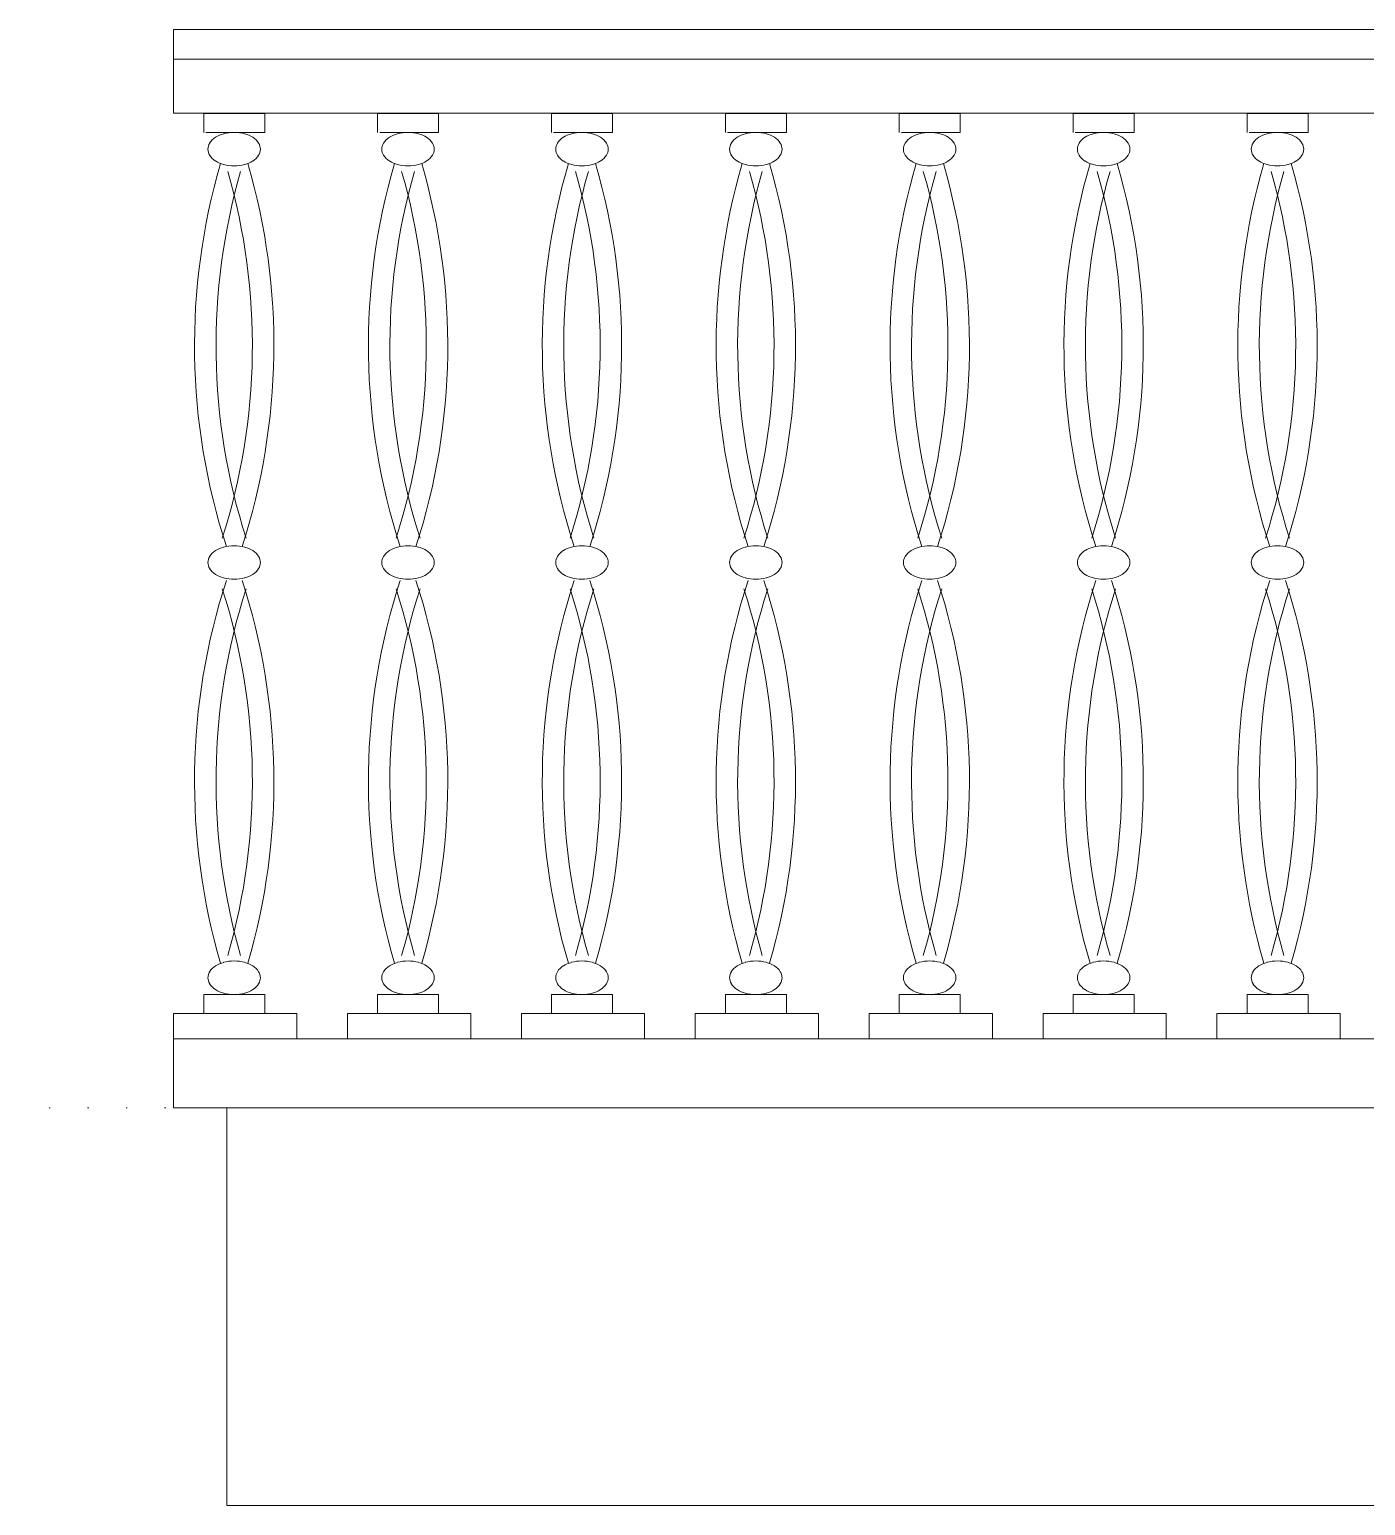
# Model space of a CAD drawing. Extents: x 775040 to 808375, y 4159409 to 4163651.
# Drawn here: x 791490.8 to 791598.3, y 4162346.6 to 4162465.4 of the extents above; entities that cross this region are included whole.
import ezdxf

# ---------------------------------------------------------------- set-up
doc = ezdxf.new("R2010")
doc.units = 0
doc.header["$MEASUREMENT"] = 0
doc.linetypes.add('ACAD_ISO07W100', pattern=[3, 0, -3])
for name, color, linetype, lineweight in [('Z_g2', 2, 'Continuous', 9), ('Z_g4', 4, 'Continuous', 15), ('Z_izdot', 42, 'ACAD_ISO07W100', 9)]:
    doc.layers.add(name, color=color, linetype=linetype, lineweight=lineweight)

msp = doc.modelspace()

# ---------------------------------------------------------------- linework, layer by layer
at = {"layer": 'Z_g2'}
for p, q in [((791504.79, 4162457.07, 0), (791504.79, 4162458.6, 0)), ((791509.7, 4162458.6, 0), (791504.79, 4162458.6, 0)), ((791509.7, 4162458.6, 0), (791509.7, 4162457.07, 0)), ((791518.79, 4162457.07, 0), (791518.79, 4162458.6, 0)), ((791523.7, 4162458.6, 0), (791518.79, 4162458.6, 0)), ((791523.7, 4162458.6, 0), (791523.7, 4162457.07, 0)), ((791532.79, 4162457.07, 0), (791532.79, 4162458.6, 0)), ((791537.7, 4162458.6, 0), (791532.79, 4162458.6, 0)), ((791537.7, 4162458.6, 0), (791537.7, 4162457.07, 0)), ((791546.79, 4162457.07, 0), (791546.79, 4162458.6, 0)), ((791551.7, 4162458.6, 0), (791546.79, 4162458.6, 0)), ((791551.7, 4162458.6, 0), (791551.7, 4162457.07, 0)), ((791560.79, 4162457.07, 0), (791560.79, 4162458.6, 0)), ((791565.7, 4162458.6, 0), (791560.79, 4162458.6, 0)), ((791565.7, 4162458.6, 0), (791565.7, 4162457.07, 0)), ((791574.79, 4162457.07, 0), (791574.79, 4162458.6, 0)), ((791579.7, 4162458.6, 0), (791574.79, 4162458.6, 0)), ((791579.7, 4162458.6, 0), (791579.7, 4162457.07, 0)), ((791588.79, 4162457.07, 0), (791588.79, 4162458.6, 0)), ((791593.7, 4162458.6, 0), (791588.79, 4162458.6, 0)), ((791593.7, 4162458.6, 0), (791593.7, 4162457.07, 0)), ((791509.7, 4162457.07, 0), (791504.96, 4162457.07, 0)), ((791523.7, 4162457.07, 0), (791518.96, 4162457.07, 0)), ((791537.7, 4162457.07, 0), (791532.96, 4162457.07, 0)), ((791551.7, 4162457.07, 0), (791546.96, 4162457.07, 0)), ((791565.7, 4162457.07, 0), (791560.96, 4162457.07, 0)), ((791579.7, 4162457.07, 0), (791574.96, 4162457.07, 0)), ((791593.7, 4162457.07, 0), (791588.96, 4162457.07, 0)), ((791504.79, 4162387.7, 0), (791504.79, 4162386.17, 0)), ((791509.7, 4162387.7, 0), (791504.79, 4162387.7, 0)), ((791509.7, 4162386.17, 0), (791509.7, 4162387.7, 0)), ((791518.79, 4162387.7, 0), (791518.79, 4162386.17, 0)), ((791523.7, 4162387.7, 0), (791518.79, 4162387.7, 0)), ((791523.7, 4162386.17, 0), (791523.7, 4162387.7, 0)), ((791532.79, 4162387.7, 0), (791532.79, 4162386.17, 0)), ((791537.7, 4162387.7, 0), (791532.79, 4162387.7, 0)), ((791537.7, 4162386.17, 0), (791537.7, 4162387.7, 0)), ((791546.79, 4162387.7, 0), (791546.79, 4162386.17, 0)), ((791551.7, 4162387.7, 0), (791546.79, 4162387.7, 0)), ((791551.7, 4162386.17, 0), (791551.7, 4162387.7, 0)), ((791560.79, 4162387.7, 0), (791560.79, 4162386.17, 0)), ((791565.7, 4162387.7, 0), (791560.79, 4162387.7, 0)), ((791565.7, 4162386.17, 0), (791565.7, 4162387.7, 0)), ((791574.79, 4162387.7, 0), (791574.79, 4162386.17, 0)), ((791579.7, 4162387.7, 0), (791574.79, 4162387.7, 0)), ((791579.7, 4162386.17, 0), (791579.7, 4162387.7, 0)), ((791588.79, 4162387.7, 0), (791588.79, 4162386.17, 0)), ((791593.7, 4162387.7, 0), (791588.79, 4162387.7, 0)), ((791593.7, 4162386.17, 0), (791593.7, 4162387.7, 0)), ((791502.37, 4162386.17, 0), (791502.37, 4162384.12, 0)), ((791512.29, 4162386.17, 0), (791502.37, 4162386.17, 0)), ((791512.29, 4162384.12, 0), (791512.29, 4162386.17, 0)), ((791516.37, 4162386.17, 0), (791516.37, 4162384.12, 0)), ((791526.29, 4162386.17, 0), (791516.37, 4162386.17, 0)), ((791526.29, 4162384.12, 0), (791526.29, 4162386.17, 0)), ((791530.37, 4162386.17, 0), (791530.37, 4162384.12, 0)), ((791540.29, 4162386.17, 0), (791530.37, 4162386.17, 0)), ((791540.29, 4162384.12, 0), (791540.29, 4162386.17, 0)), ((791544.37, 4162386.17, 0), (791544.37, 4162384.12, 0)), ((791554.29, 4162386.17, 0), (791544.37, 4162386.17, 0)), ((791554.29, 4162384.12, 0), (791554.29, 4162386.17, 0)), ((791558.37, 4162386.17, 0), (791558.37, 4162384.12, 0)), ((791568.29, 4162386.17, 0), (791558.37, 4162386.17, 0)), ((791568.29, 4162384.12, 0), (791568.29, 4162386.17, 0)), ((791572.37, 4162386.17, 0), (791572.37, 4162384.12, 0)), ((791582.29, 4162386.17, 0), (791572.37, 4162386.17, 0)), ((791582.29, 4162384.12, 0), (791582.29, 4162386.17, 0)), ((791586.37, 4162386.17, 0), (791586.37, 4162384.12, 0)), ((791596.29, 4162386.17, 0), (791586.37, 4162386.17, 0)), ((791596.29, 4162384.12, 0), (791596.29, 4162386.17, 0)), ((791512.29, 4162384.12, 0), (791502.37, 4162384.12, 0)), ((791526.29, 4162384.12, 0), (791516.37, 4162384.12, 0)), ((791540.29, 4162384.12, 0), (791530.37, 4162384.12, 0)), ((791554.29, 4162384.12, 0), (791544.37, 4162384.12, 0)), ((791568.29, 4162384.12, 0), (791558.37, 4162384.12, 0)), ((791582.29, 4162384.12, 0), (791572.37, 4162384.12, 0)), ((791596.29, 4162384.12, 0), (791586.37, 4162384.12, 0))]:
    msp.add_line(p, q, dxfattribs=at)
for centre, radius, start, end in [((791507.24, 4162453.78, 0), 3.29, 90, 104.8455), ((791507.24, 4162453.78, 0), 3.29, 75.1545, 90), ((791521.24, 4162453.78, 0), 3.29, 90, 104.8455), ((791521.24, 4162453.78, 0), 3.29, 75.1545, 90), ((791535.24, 4162453.78, 0), 3.29, 90, 104.8455), ((791535.24, 4162453.78, 0), 3.29, 75.1545, 90), ((791549.24, 4162453.78, 0), 3.29, 90, 104.8455), ((791549.24, 4162453.78, 0), 3.29, 75.1545, 90), ((791563.24, 4162453.78, 0), 3.29, 90, 104.8455), ((791563.24, 4162453.78, 0), 3.29, 75.1545, 90), ((791577.24, 4162453.78, 0), 3.29, 90, 104.8455), ((791577.24, 4162453.78, 0), 3.29, 75.1545, 90), ((791591.24, 4162453.78, 0), 3.29, 90, 104.8455), ((791591.24, 4162453.78, 0), 3.29, 75.1545, 90), ((791506.02, 4162455.72, 0), 0.888, 147.0853, 180), ((791506.6, 4162455.34, 0), 1.59, 122.6158, 147.0853), ((791506.99, 4162454.74, 0), 2.3, 104.8455, 122.6158), ((791507.5, 4162454.74, 0), 2.3, 57.3842, 75.1545), ((791507.88, 4162455.34, 0), 1.59, 32.9147, 57.3842), ((791508.47, 4162455.72, 0), 0.888, 0, 32.9147), ((791520.02, 4162455.72, 0), 0.888, 147.0853, 180), ((791520.6, 4162455.34, 0), 1.59, 122.6158, 147.0853), ((791520.99, 4162454.74, 0), 2.3, 104.8455, 122.6158), ((791521.5, 4162454.74, 0), 2.3, 57.3842, 75.1545), ((791521.88, 4162455.34, 0), 1.59, 32.9147, 57.3842), ((791522.47, 4162455.72, 0), 0.888, 0, 32.9147), ((791534.02, 4162455.72, 0), 0.888, 147.0853, 180), ((791534.6, 4162455.34, 0), 1.59, 122.6158, 147.0853), ((791534.99, 4162454.74, 0), 2.3, 104.8455, 122.6158), ((791535.5, 4162454.74, 0), 2.3, 57.3842, 75.1545), ((791535.88, 4162455.34, 0), 1.59, 32.9147, 57.3842), ((791536.47, 4162455.72, 0), 0.888, 0, 32.9147), ((791548.02, 4162455.72, 0), 0.888, 147.0853, 180), ((791548.6, 4162455.34, 0), 1.59, 122.6158, 147.0853), ((791548.99, 4162454.74, 0), 2.3, 104.8455, 122.6158), ((791549.5, 4162454.74, 0), 2.3, 57.3842, 75.1545), ((791549.88, 4162455.34, 0), 1.59, 32.9147, 57.3842), ((791550.47, 4162455.72, 0), 0.888, 0, 32.9147), ((791562.02, 4162455.72, 0), 0.888, 147.0853, 180), ((791562.6, 4162455.34, 0), 1.59, 122.6158, 147.0853), ((791562.99, 4162454.74, 0), 2.3, 104.8455, 122.6158), ((791563.5, 4162454.74, 0), 2.3, 57.3842, 75.1545), ((791563.88, 4162455.34, 0), 1.59, 32.9147, 57.3842), ((791564.47, 4162455.72, 0), 0.888, 0, 32.9147), ((791576.02, 4162455.72, 0), 0.888, 147.0853, 180), ((791576.6, 4162455.34, 0), 1.59, 122.6158, 147.0853), ((791576.99, 4162454.74, 0), 2.3, 104.8455, 122.6158), ((791577.5, 4162454.74, 0), 2.3, 57.3842, 75.1545), ((791577.88, 4162455.34, 0), 1.59, 32.9147, 57.3842), ((791578.47, 4162455.72, 0), 0.888, 0, 32.9147), ((791590.02, 4162455.72, 0), 0.888, 147.0853, 180), ((791590.6, 4162455.34, 0), 1.59, 122.6158, 147.0853), ((791590.99, 4162454.74, 0), 2.3, 104.8455, 122.6158), ((791591.5, 4162454.74, 0), 2.3, 57.3842, 75.1545), ((791591.88, 4162455.34, 0), 1.59, 32.9147, 57.3842), ((791592.47, 4162455.72, 0), 0.888, 0, 32.9147), ((791506.02, 4162455.72, 0), 0.888, 180, 212.9147), ((791506.6, 4162456.1, 0), 1.59, 212.9147, 237.3842), ((791506.99, 4162456.71, 0), 2.3, 237.3842, 255.1545), ((791507.5, 4162456.71, 0), 2.3, 284.8455, 302.6158), ((791507.88, 4162456.1, 0), 1.59, 302.6158, 327.0853), ((791508.47, 4162455.72, 0), 0.888, 327.0853, 0), ((791520.02, 4162455.72, 0), 0.888, 180, 212.9147), ((791520.6, 4162456.1, 0), 1.59, 212.9147, 237.3842), ((791520.99, 4162456.71, 0), 2.3, 237.3842, 255.1545), ((791521.5, 4162456.71, 0), 2.3, 284.8455, 302.6158), ((791521.88, 4162456.1, 0), 1.59, 302.6158, 327.0853), ((791522.47, 4162455.72, 0), 0.888, 327.0853, 0), ((791534.02, 4162455.72, 0), 0.888, 180, 212.9147), ((791534.6, 4162456.1, 0), 1.59, 212.9147, 237.3842), ((791534.99, 4162456.71, 0), 2.3, 237.3842, 255.1545), ((791535.5, 4162456.71, 0), 2.3, 284.8455, 302.6158), ((791535.88, 4162456.1, 0), 1.59, 302.6158, 327.0853), ((791536.47, 4162455.72, 0), 0.888, 327.0853, 0), ((791548.02, 4162455.72, 0), 0.888, 180, 212.9147), ((791548.6, 4162456.1, 0), 1.59, 212.9147, 237.3842), ((791548.99, 4162456.71, 0), 2.3, 237.3842, 255.1545), ((791549.5, 4162456.71, 0), 2.3, 284.8455, 302.6158), ((791549.88, 4162456.1, 0), 1.59, 302.6158, 327.0853), ((791550.47, 4162455.72, 0), 0.888, 327.0853, 0), ((791562.02, 4162455.72, 0), 0.888, 180, 212.9147), ((791562.6, 4162456.1, 0), 1.59, 212.9147, 237.3842), ((791562.99, 4162456.71, 0), 2.3, 237.3842, 255.1545), ((791563.5, 4162456.71, 0), 2.3, 284.8455, 302.6158), ((791563.88, 4162456.1, 0), 1.59, 302.6158, 327.0853), ((791564.47, 4162455.72, 0), 0.888, 327.0853, 0), ((791576.02, 4162455.72, 0), 0.888, 180, 212.9147), ((791576.6, 4162456.1, 0), 1.59, 212.9147, 237.3842), ((791576.99, 4162456.71, 0), 2.3, 237.3842, 255.1545), ((791577.5, 4162456.71, 0), 2.3, 284.8455, 302.6158), ((791577.88, 4162456.1, 0), 1.59, 302.6158, 327.0853), ((791578.47, 4162455.72, 0), 0.888, 327.0853, 0), ((791590.02, 4162455.72, 0), 0.888, 180, 212.9147), ((791590.6, 4162456.1, 0), 1.59, 212.9147, 237.3842), ((791590.99, 4162456.71, 0), 2.3, 237.3842, 255.1545), ((791591.5, 4162456.71, 0), 2.3, 284.8455, 302.6158), ((791591.88, 4162456.1, 0), 1.59, 302.6158, 327.0853), ((791592.47, 4162455.72, 0), 0.888, 327.0853, 0), ((791556.22, 4162439.91, 0), 52.17, 163.691, 198.0441), ((791556.37, 4162439.91, 0), 50.59, 163.8991, 197.8136), ((791458.12, 4162439.91, 0), 50.59, 342.1864, 16.1009), ((791507.24, 4162457.66, 0), 3.29, 255.1545, 270), ((791507.24, 4162457.66, 0), 3.29, 270, 284.8455), ((791458.27, 4162439.91, 0), 52.17, 341.9559, 16.309), ((791570.22, 4162439.91, 0), 52.17, 163.691, 198.0441), ((791570.37, 4162439.91, 0), 50.59, 163.8991, 197.8136), ((791472.12, 4162439.91, 0), 50.59, 342.1864, 16.1009), ((791521.24, 4162457.66, 0), 3.29, 255.1545, 270), ((791521.24, 4162457.66, 0), 3.29, 270, 284.8455), ((791472.27, 4162439.91, 0), 52.17, 341.9559, 16.309), ((791584.22, 4162439.91, 0), 52.17, 163.691, 198.0441), ((791584.37, 4162439.91, 0), 50.59, 163.8991, 197.8136), ((791486.12, 4162439.91, 0), 50.59, 342.1864, 16.1009), ((791535.24, 4162457.66, 0), 3.29, 255.1545, 270), ((791535.24, 4162457.66, 0), 3.29, 270, 284.8455), ((791486.27, 4162439.91, 0), 52.17, 341.9559, 16.309), ((791598.22, 4162439.91, 0), 52.17, 163.691, 198.0441), ((791598.37, 4162439.91, 0), 50.59, 163.8991, 197.8136), ((791500.12, 4162439.91, 0), 50.59, 342.1864, 16.1009), ((791549.24, 4162457.66, 0), 3.29, 255.1545, 270), ((791549.24, 4162457.66, 0), 3.29, 270, 284.8455), ((791500.27, 4162439.91, 0), 52.17, 341.9559, 16.309), ((791612.22, 4162439.91, 0), 52.17, 163.691, 198.0441), ((791612.37, 4162439.91, 0), 50.59, 163.8991, 197.8136), ((791514.12, 4162439.91, 0), 50.59, 342.1864, 16.1009), ((791563.24, 4162457.66, 0), 3.29, 255.1545, 270), ((791563.24, 4162457.66, 0), 3.29, 270, 284.8455), ((791514.27, 4162439.91, 0), 52.17, 341.9559, 16.309), ((791626.22, 4162439.91, 0), 52.17, 163.691, 198.0441), ((791626.37, 4162439.91, 0), 50.59, 163.8991, 197.8136), ((791528.12, 4162439.91, 0), 50.59, 342.1864, 16.1009), ((791577.24, 4162457.66, 0), 3.29, 255.1545, 270), ((791577.24, 4162457.66, 0), 3.29, 270, 284.8455), ((791528.27, 4162439.91, 0), 52.17, 341.9559, 16.309), ((791640.22, 4162439.91, 0), 52.17, 163.691, 198.0441), ((791640.37, 4162439.91, 0), 50.59, 163.8991, 197.8136), ((791542.12, 4162439.91, 0), 50.59, 342.1864, 16.1009), ((791591.24, 4162457.66, 0), 3.29, 255.1545, 270), ((791591.24, 4162457.66, 0), 3.29, 270, 284.8455), ((791542.27, 4162439.91, 0), 52.17, 341.9559, 16.309), ((791507.24, 4162420.52, 0), 3.29, 90, 104.8455), ((791507.24, 4162420.52, 0), 3.29, 75.1545, 90), ((791521.24, 4162420.52, 0), 3.29, 90, 104.8455), ((791521.24, 4162420.52, 0), 3.29, 75.1545, 90), ((791535.24, 4162420.52, 0), 3.29, 90, 104.8455), ((791535.24, 4162420.52, 0), 3.29, 75.1545, 90), ((791549.24, 4162420.52, 0), 3.29, 90, 104.8455), ((791549.24, 4162420.52, 0), 3.29, 75.1545, 90), ((791563.24, 4162420.52, 0), 3.29, 90, 104.8455), ((791563.24, 4162420.52, 0), 3.29, 75.1545, 90), ((791577.24, 4162420.52, 0), 3.29, 90, 104.8455), ((791577.24, 4162420.52, 0), 3.29, 75.1545, 90), ((791591.24, 4162420.52, 0), 3.29, 90, 104.8455), ((791591.24, 4162420.52, 0), 3.29, 75.1545, 90), ((791506.02, 4162422.46, 0), 0.888, 147.0853, 180), ((791506.6, 4162422.08, 0), 1.59, 122.6158, 147.0853), ((791506.99, 4162421.48, 0), 2.3, 104.8455, 122.6158), ((791507.5, 4162421.48, 0), 2.3, 57.3842, 75.1545), ((791507.88, 4162422.08, 0), 1.59, 32.9147, 57.3842), ((791508.47, 4162422.46, 0), 0.888, 0, 32.9147), ((791520.02, 4162422.46, 0), 0.888, 147.0853, 180), ((791520.6, 4162422.08, 0), 1.59, 122.6158, 147.0853), ((791520.99, 4162421.48, 0), 2.3, 104.8455, 122.6158), ((791521.5, 4162421.48, 0), 2.3, 57.3842, 75.1545), ((791521.88, 4162422.08, 0), 1.59, 32.9147, 57.3842), ((791522.47, 4162422.46, 0), 0.888, 0, 32.9147), ((791534.02, 4162422.46, 0), 0.888, 147.0853, 180), ((791534.6, 4162422.08, 0), 1.59, 122.6158, 147.0853), ((791534.99, 4162421.48, 0), 2.3, 104.8455, 122.6158), ((791535.5, 4162421.48, 0), 2.3, 57.3842, 75.1545), ((791535.88, 4162422.08, 0), 1.59, 32.9147, 57.3842), ((791536.47, 4162422.46, 0), 0.888, 0, 32.9147), ((791548.02, 4162422.46, 0), 0.888, 147.0853, 180), ((791548.6, 4162422.08, 0), 1.59, 122.6158, 147.0853), ((791548.99, 4162421.48, 0), 2.3, 104.8455, 122.6158), ((791549.5, 4162421.48, 0), 2.3, 57.3842, 75.1545), ((791549.88, 4162422.08, 0), 1.59, 32.9147, 57.3842), ((791550.47, 4162422.46, 0), 0.888, 0, 32.9147), ((791562.02, 4162422.46, 0), 0.888, 147.0853, 180), ((791562.6, 4162422.08, 0), 1.59, 122.6158, 147.0853), ((791562.99, 4162421.48, 0), 2.3, 104.8455, 122.6158), ((791563.5, 4162421.48, 0), 2.3, 57.3842, 75.1545), ((791563.88, 4162422.08, 0), 1.59, 32.9147, 57.3842), ((791564.47, 4162422.46, 0), 0.888, 0, 32.9147), ((791576.02, 4162422.46, 0), 0.888, 147.0853, 180), ((791576.6, 4162422.08, 0), 1.59, 122.6158, 147.0853), ((791576.99, 4162421.48, 0), 2.3, 104.8455, 122.6158), ((791577.5, 4162421.48, 0), 2.3, 57.3842, 75.1545), ((791577.88, 4162422.08, 0), 1.59, 32.9147, 57.3842), ((791578.47, 4162422.46, 0), 0.888, 0, 32.9147), ((791590.02, 4162422.46, 0), 0.888, 147.0853, 180), ((791590.6, 4162422.08, 0), 1.59, 122.6158, 147.0853), ((791590.99, 4162421.48, 0), 2.3, 104.8455, 122.6158), ((791591.5, 4162421.48, 0), 2.3, 57.3842, 75.1545), ((791591.88, 4162422.08, 0), 1.59, 32.9147, 57.3842), ((791592.47, 4162422.46, 0), 0.888, 0, 32.9147), ((791506.02, 4162422.46, 0), 0.888, 180, 212.9147), ((791506.6, 4162422.84, 0), 1.59, 212.9147, 237.3842), ((791506.99, 4162423.44, 0), 2.3, 237.3842, 255.1545), ((791507.5, 4162423.44, 0), 2.3, 284.8455, 302.6158), ((791507.88, 4162422.84, 0), 1.59, 302.6158, 327.0853), ((791508.47, 4162422.46, 0), 0.888, 327.0853, 0), ((791520.02, 4162422.46, 0), 0.888, 180, 212.9147), ((791520.6, 4162422.84, 0), 1.59, 212.9147, 237.3842), ((791520.99, 4162423.44, 0), 2.3, 237.3842, 255.1545), ((791521.5, 4162423.44, 0), 2.3, 284.8455, 302.6158), ((791521.88, 4162422.84, 0), 1.59, 302.6158, 327.0853), ((791522.47, 4162422.46, 0), 0.888, 327.0853, 0), ((791534.02, 4162422.46, 0), 0.888, 180, 212.9147), ((791534.6, 4162422.84, 0), 1.59, 212.9147, 237.3842), ((791534.99, 4162423.44, 0), 2.3, 237.3842, 255.1545), ((791535.5, 4162423.44, 0), 2.3, 284.8455, 302.6158), ((791535.88, 4162422.84, 0), 1.59, 302.6158, 327.0853), ((791536.47, 4162422.46, 0), 0.888, 327.0853, 0), ((791548.02, 4162422.46, 0), 0.888, 180, 212.9147), ((791548.6, 4162422.84, 0), 1.59, 212.9147, 237.3842), ((791548.99, 4162423.44, 0), 2.3, 237.3842, 255.1545), ((791549.5, 4162423.44, 0), 2.3, 284.8455, 302.6158), ((791549.88, 4162422.84, 0), 1.59, 302.6158, 327.0853), ((791550.47, 4162422.46, 0), 0.888, 327.0853, 0), ((791562.02, 4162422.46, 0), 0.888, 180, 212.9147), ((791562.6, 4162422.84, 0), 1.59, 212.9147, 237.3842), ((791562.99, 4162423.44, 0), 2.3, 237.3842, 255.1545), ((791563.5, 4162423.44, 0), 2.3, 284.8455, 302.6158), ((791563.88, 4162422.84, 0), 1.59, 302.6158, 327.0853), ((791564.47, 4162422.46, 0), 0.888, 327.0853, 0), ((791576.02, 4162422.46, 0), 0.888, 180, 212.9147), ((791576.6, 4162422.84, 0), 1.59, 212.9147, 237.3842), ((791576.99, 4162423.44, 0), 2.3, 237.3842, 255.1545), ((791577.5, 4162423.44, 0), 2.3, 284.8455, 302.6158), ((791577.88, 4162422.84, 0), 1.59, 302.6158, 327.0853), ((791578.47, 4162422.46, 0), 0.888, 327.0853, 0), ((791590.02, 4162422.46, 0), 0.888, 180, 212.9147), ((791590.6, 4162422.84, 0), 1.59, 212.9147, 237.3842), ((791590.99, 4162423.44, 0), 2.3, 237.3842, 255.1545), ((791591.5, 4162423.44, 0), 2.3, 284.8455, 302.6158), ((791591.88, 4162422.84, 0), 1.59, 302.6158, 327.0853), ((791592.47, 4162422.46, 0), 0.888, 327.0853, 0), ((791556.22, 4162404.86, 0), 52.17, 161.9559, 196.309), ((791556.37, 4162404.86, 0), 50.59, 162.1864, 196.1009), ((791458.12, 4162404.86, 0), 50.59, 343.8991, 17.8136), ((791507.24, 4162424.4, 0), 3.29, 255.1545, 270), ((791507.24, 4162424.4, 0), 3.29, 270, 284.8455), ((791458.27, 4162404.86, 0), 52.17, 343.691, 18.0441), ((791570.22, 4162404.86, 0), 52.17, 161.9559, 196.309), ((791570.37, 4162404.86, 0), 50.59, 162.1864, 196.1009), ((791472.12, 4162404.86, 0), 50.59, 343.8991, 17.8136), ((791521.24, 4162424.4, 0), 3.29, 255.1545, 270), ((791521.24, 4162424.4, 0), 3.29, 270, 284.8455), ((791472.27, 4162404.86, 0), 52.17, 343.691, 18.0441), ((791584.22, 4162404.86, 0), 52.17, 161.9559, 196.309), ((791584.37, 4162404.86, 0), 50.59, 162.1864, 196.1009), ((791486.12, 4162404.86, 0), 50.59, 343.8991, 17.8136), ((791535.24, 4162424.4, 0), 3.29, 255.1545, 270), ((791535.24, 4162424.4, 0), 3.29, 270, 284.8455), ((791486.27, 4162404.86, 0), 52.17, 343.691, 18.0441), ((791598.22, 4162404.86, 0), 52.17, 161.9559, 196.309), ((791598.37, 4162404.86, 0), 50.59, 162.1864, 196.1009), ((791500.12, 4162404.86, 0), 50.59, 343.8991, 17.8136), ((791549.24, 4162424.4, 0), 3.29, 255.1545, 270), ((791549.24, 4162424.4, 0), 3.29, 270, 284.8455), ((791500.27, 4162404.86, 0), 52.17, 343.691, 18.0441), ((791612.22, 4162404.86, 0), 52.17, 161.9559, 196.309), ((791612.37, 4162404.86, 0), 50.59, 162.1864, 196.1009), ((791514.12, 4162404.86, 0), 50.59, 343.8991, 17.8136), ((791563.24, 4162424.4, 0), 3.29, 255.1545, 270), ((791563.24, 4162424.4, 0), 3.29, 270, 284.8455), ((791514.27, 4162404.86, 0), 52.17, 343.691, 18.0441), ((791626.22, 4162404.86, 0), 52.17, 161.9559, 196.309), ((791626.37, 4162404.86, 0), 50.59, 162.1864, 196.1009), ((791528.12, 4162404.86, 0), 50.59, 343.8991, 17.8136), ((791577.24, 4162424.4, 0), 3.29, 255.1545, 270), ((791577.24, 4162424.4, 0), 3.29, 270, 284.8455), ((791528.27, 4162404.86, 0), 52.17, 343.691, 18.0441), ((791640.22, 4162404.86, 0), 52.17, 161.9559, 196.309), ((791640.37, 4162404.86, 0), 50.59, 162.1864, 196.1009), ((791542.12, 4162404.86, 0), 50.59, 343.8991, 17.8136), ((791591.24, 4162424.4, 0), 3.29, 255.1545, 270), ((791591.24, 4162424.4, 0), 3.29, 270, 284.8455), ((791542.27, 4162404.86, 0), 52.17, 343.691, 18.0441), ((791506.02, 4162389.05, 0), 0.888, 147.0853, 180), ((791506.6, 4162388.67, 0), 1.59, 122.6158, 147.0853), ((791506.99, 4162388.06, 0), 2.3, 104.8455, 122.6158), ((791507.24, 4162387.11, 0), 3.29, 90, 104.8455), ((791507.24, 4162387.11, 0), 3.29, 75.1545, 90), ((791507.5, 4162388.06, 0), 2.3, 57.3842, 75.1545), ((791507.88, 4162388.67, 0), 1.59, 32.9147, 57.3842), ((791508.47, 4162389.05, 0), 0.888, 0, 32.9147), ((791520.02, 4162389.05, 0), 0.888, 147.0853, 180), ((791520.6, 4162388.67, 0), 1.59, 122.6158, 147.0853), ((791520.99, 4162388.06, 0), 2.3, 104.8455, 122.6158), ((791521.24, 4162387.11, 0), 3.29, 90, 104.8455), ((791521.24, 4162387.11, 0), 3.29, 75.1545, 90), ((791521.5, 4162388.06, 0), 2.3, 57.3842, 75.1545), ((791521.88, 4162388.67, 0), 1.59, 32.9147, 57.3842), ((791522.47, 4162389.05, 0), 0.888, 0, 32.9147), ((791534.02, 4162389.05, 0), 0.888, 147.0853, 180), ((791534.6, 4162388.67, 0), 1.59, 122.6158, 147.0853), ((791534.99, 4162388.06, 0), 2.3, 104.8455, 122.6158), ((791535.24, 4162387.11, 0), 3.29, 90, 104.8455), ((791535.24, 4162387.11, 0), 3.29, 75.1545, 90), ((791535.5, 4162388.06, 0), 2.3, 57.3842, 75.1545), ((791535.88, 4162388.67, 0), 1.59, 32.9147, 57.3842), ((791536.47, 4162389.05, 0), 0.888, 0, 32.9147), ((791548.02, 4162389.05, 0), 0.888, 147.0853, 180), ((791548.6, 4162388.67, 0), 1.59, 122.6158, 147.0853), ((791548.99, 4162388.06, 0), 2.3, 104.8455, 122.6158), ((791549.24, 4162387.11, 0), 3.29, 90, 104.8455), ((791549.24, 4162387.11, 0), 3.29, 75.1545, 90), ((791549.5, 4162388.06, 0), 2.3, 57.3842, 75.1545), ((791549.88, 4162388.67, 0), 1.59, 32.9147, 57.3842), ((791550.47, 4162389.05, 0), 0.888, 0, 32.9147), ((791562.02, 4162389.05, 0), 0.888, 147.0853, 180), ((791562.6, 4162388.67, 0), 1.59, 122.6158, 147.0853), ((791562.99, 4162388.06, 0), 2.3, 104.8455, 122.6158), ((791563.24, 4162387.11, 0), 3.29, 90, 104.8455), ((791563.24, 4162387.11, 0), 3.29, 75.1545, 90), ((791563.5, 4162388.06, 0), 2.3, 57.3842, 75.1545), ((791563.88, 4162388.67, 0), 1.59, 32.9147, 57.3842), ((791564.47, 4162389.05, 0), 0.888, 0, 32.9147), ((791576.02, 4162389.05, 0), 0.888, 147.0853, 180), ((791576.6, 4162388.67, 0), 1.59, 122.6158, 147.0853), ((791576.99, 4162388.06, 0), 2.3, 104.8455, 122.6158), ((791577.24, 4162387.11, 0), 3.29, 90, 104.8455), ((791577.24, 4162387.11, 0), 3.29, 75.1545, 90), ((791577.5, 4162388.06, 0), 2.3, 57.3842, 75.1545), ((791577.88, 4162388.67, 0), 1.59, 32.9147, 57.3842), ((791578.47, 4162389.05, 0), 0.888, 0, 32.9147), ((791590.02, 4162389.05, 0), 0.888, 147.0853, 180), ((791590.6, 4162388.67, 0), 1.59, 122.6158, 147.0853), ((791590.99, 4162388.06, 0), 2.3, 104.8455, 122.6158), ((791591.24, 4162387.11, 0), 3.29, 90, 104.8455), ((791591.24, 4162387.11, 0), 3.29, 75.1545, 90), ((791591.5, 4162388.06, 0), 2.3, 57.3842, 75.1545), ((791591.88, 4162388.67, 0), 1.59, 32.9147, 57.3842), ((791592.47, 4162389.05, 0), 0.888, 0, 32.9147), ((791506.02, 4162389.05, 0), 0.888, 180, 212.9147), ((791506.6, 4162389.43, 0), 1.59, 212.9147, 237.3842), ((791507.88, 4162389.43, 0), 1.59, 302.6158, 327.0853), ((791508.47, 4162389.05, 0), 0.888, 327.0853, 0), ((791520.02, 4162389.05, 0), 0.888, 180, 212.9147), ((791520.6, 4162389.43, 0), 1.59, 212.9147, 237.3842), ((791521.88, 4162389.43, 0), 1.59, 302.6158, 327.0853), ((791522.47, 4162389.05, 0), 0.888, 327.0853, 0), ((791534.02, 4162389.05, 0), 0.888, 180, 212.9147), ((791534.6, 4162389.43, 0), 1.59, 212.9147, 237.3842), ((791535.88, 4162389.43, 0), 1.59, 302.6158, 327.0853), ((791536.47, 4162389.05, 0), 0.888, 327.0853, 0), ((791548.02, 4162389.05, 0), 0.888, 180, 212.9147), ((791548.6, 4162389.43, 0), 1.59, 212.9147, 237.3842), ((791549.88, 4162389.43, 0), 1.59, 302.6158, 327.0853), ((791550.47, 4162389.05, 0), 0.888, 327.0853, 0), ((791562.02, 4162389.05, 0), 0.888, 180, 212.9147), ((791562.6, 4162389.43, 0), 1.59, 212.9147, 237.3842), ((791563.88, 4162389.43, 0), 1.59, 302.6158, 327.0853), ((791564.47, 4162389.05, 0), 0.888, 327.0853, 0), ((791576.02, 4162389.05, 0), 0.888, 180, 212.9147), ((791576.6, 4162389.43, 0), 1.59, 212.9147, 237.3842), ((791577.88, 4162389.43, 0), 1.59, 302.6158, 327.0853), ((791578.47, 4162389.05, 0), 0.888, 327.0853, 0), ((791590.02, 4162389.05, 0), 0.888, 180, 212.9147), ((791590.6, 4162389.43, 0), 1.59, 212.9147, 237.3842), ((791591.88, 4162389.43, 0), 1.59, 302.6158, 327.0853), ((791592.47, 4162389.05, 0), 0.888, 327.0853, 0), ((791506.99, 4162390.03, 0), 2.3, 237.3842, 255.1545), ((791507.24, 4162390.99, 0), 3.29, 255.1545, 270), ((791507.24, 4162390.99, 0), 3.29, 270, 284.8455), ((791507.5, 4162390.03, 0), 2.3, 284.8455, 302.6158), ((791520.99, 4162390.03, 0), 2.3, 237.3842, 255.1545), ((791521.24, 4162390.99, 0), 3.29, 255.1545, 270), ((791521.24, 4162390.99, 0), 3.29, 270, 284.8455), ((791521.5, 4162390.03, 0), 2.3, 284.8455, 302.6158), ((791534.99, 4162390.03, 0), 2.3, 237.3842, 255.1545), ((791535.24, 4162390.99, 0), 3.29, 255.1545, 270), ((791535.24, 4162390.99, 0), 3.29, 270, 284.8455), ((791535.5, 4162390.03, 0), 2.3, 284.8455, 302.6158), ((791548.99, 4162390.03, 0), 2.3, 237.3842, 255.1545), ((791549.24, 4162390.99, 0), 3.29, 255.1545, 270), ((791549.24, 4162390.99, 0), 3.29, 270, 284.8455), ((791549.5, 4162390.03, 0), 2.3, 284.8455, 302.6158), ((791562.99, 4162390.03, 0), 2.3, 237.3842, 255.1545), ((791563.24, 4162390.99, 0), 3.29, 255.1545, 270), ((791563.24, 4162390.99, 0), 3.29, 270, 284.8455), ((791563.5, 4162390.03, 0), 2.3, 284.8455, 302.6158), ((791576.99, 4162390.03, 0), 2.3, 237.3842, 255.1545), ((791577.24, 4162390.99, 0), 3.29, 255.1545, 270), ((791577.24, 4162390.99, 0), 3.29, 270, 284.8455), ((791577.5, 4162390.03, 0), 2.3, 284.8455, 302.6158), ((791590.99, 4162390.03, 0), 2.3, 237.3842, 255.1545), ((791591.24, 4162390.99, 0), 3.29, 255.1545, 270), ((791591.24, 4162390.99, 0), 3.29, 270, 284.8455), ((791591.5, 4162390.03, 0), 2.3, 284.8455, 302.6158)]:
    msp.add_arc(centre, radius, start, end, dxfattribs=at)
at = {"layer": 'Z_g4'}
for p, q in [((791502.37, 4162465.35, 0), (791502.37, 4162462.98, 0)), ((791656.64, 4162465.35, 0), (791502.37, 4162465.35, 0)), ((791502.37, 4162462.98, 0), (791656.64, 4162462.98, 0)), ((791502.37, 4162458.63, 0), (791502.37, 4162462.98, 0)), ((791656.64, 4162458.63, 0), (791502.37, 4162458.63, 0)), ((791502.37, 4162384.12, 0), (791502.37, 4162378.58, 0)), ((791656.64, 4162384.12, 0), (791502.37, 4162384.12, 0)), ((791502.37, 4162378.58, 0), (791506.64, 4162378.58, 0)), ((791506.64, 4162346.58, 0), (791506.64, 4162378.58, 0)), ((791506.64, 4162378.58, 0), (791656.64, 4162378.58)), ((791656.64, 4162346.58, 0), (791506.64, 4162346.58, 0))]:
    msp.add_line(p, q, dxfattribs=at)
at = {"layer": 'Z_izdot'}
msp.add_line((792754.14, 4162378.58), (790693.62, 4162378.58), dxfattribs=at)

doc.saveas('drawing.dxf')
